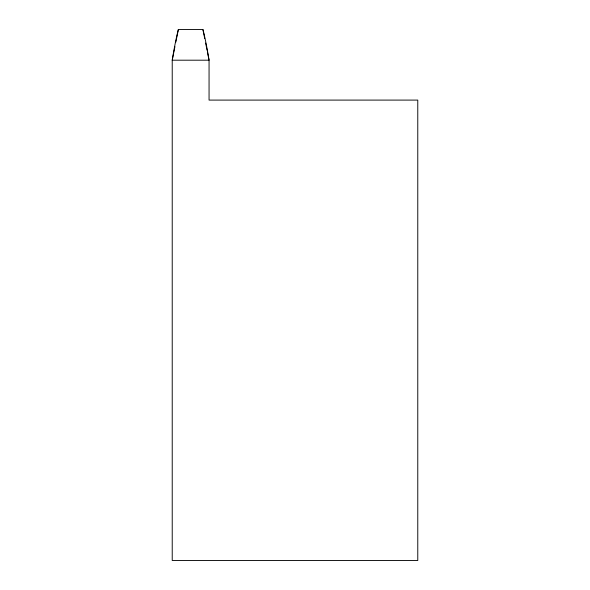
<?xml version="1.0" encoding="UTF-8"?>
<svg xmlns="http://www.w3.org/2000/svg" width="590" height="590" viewBox="0 0 590 590"><rect width="100%" height="100%" fill="white"/><g stroke="black" fill="none" stroke-linecap="round" stroke-linejoin="round"><path stroke-width="0.89" d="M174.935 46.654L172.228 60.195L172.228 560.5L417.772 560.5L417.772 100.094L209.059 100.094L209.059 60.195A39.501 3.112 80.9 0 0 202.916 29.5L178.364 29.5A39.501 3.112 -80.9 0 0 172.228 60.195L209.059 60.195L207.429 52.067M175.835 42.141L178.364 29.5M202.916 29.5L204.723 38.527M205.63 43.041L207.075 50.261"/></g></svg>
